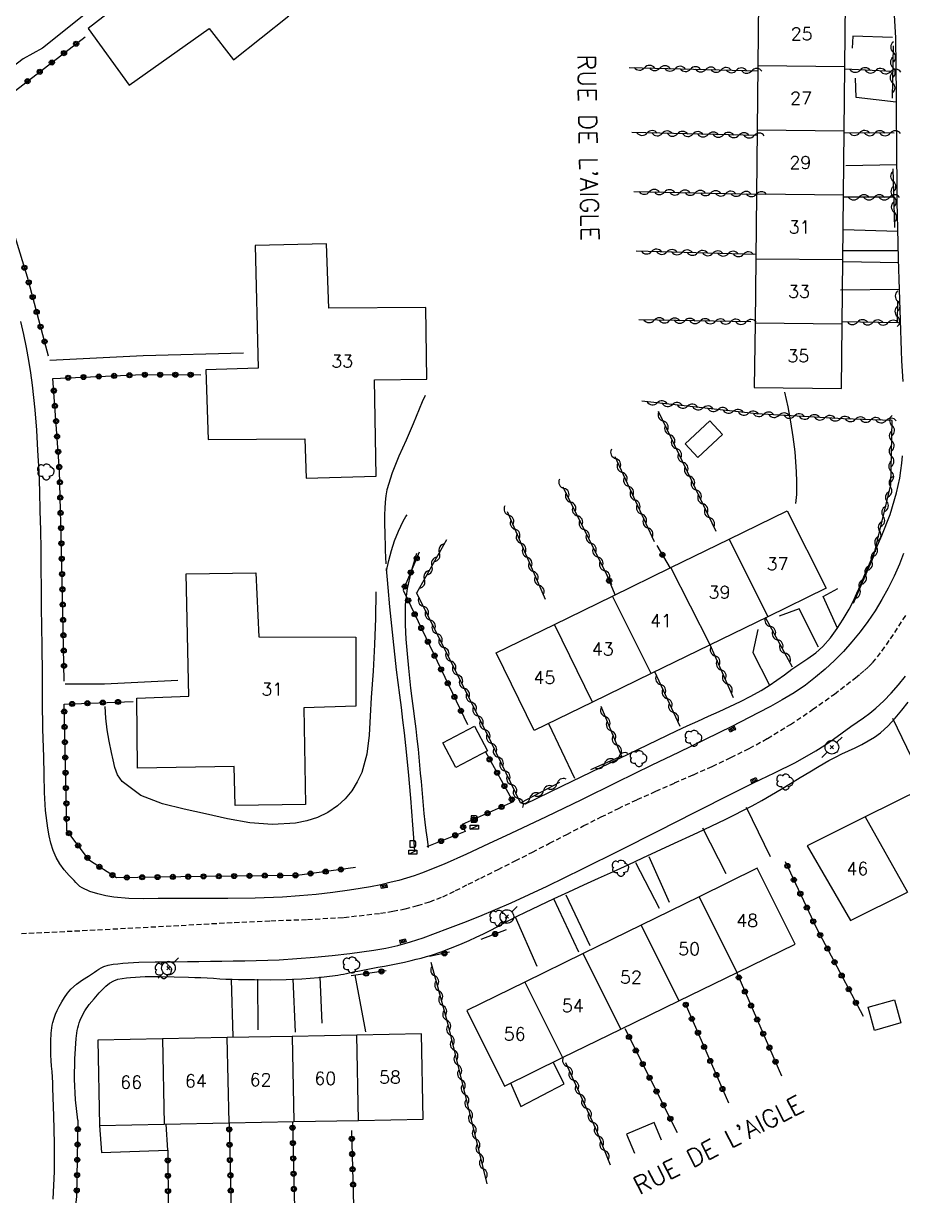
# Model space of a CAD drawing. Header units: millimetres. Extents: x 137000 to 138002, y 152999 to 154002.
# Drawn here: x 137589.9 to 137676, y 153783.4 to 153898.3 of the extents above; entities that cross this region are included whole.
import ezdxf
from ezdxf.enums import TextEntityAlignment as Align

# ---------------------------------------------------------------- set-up
doc = ezdxf.new("R2010")
doc.units = ezdxf.units.MM
doc.linetypes.add('DASHED', pattern=[0.75, 0.5, -0.25])
doc.layers.get('0').update_dxf_attribs({"linetype": 'CONTINUOUS'})
for name, color, linetype in [('W0001', 6, 'DASHED'), ('W0014', 7, 'CONTINUOUS'), ('W0017', 7, 'CONTINUOUS'), ('W0101', 7, 'CONTINUOUS'), ('W0104', 1, 'CONTINUOUS'), ('W0211', 2, 'CONTINUOUS'), ('W0300', 7, 'CONTINUOUS'), ('W0310', 3, 'CONTINUOUS'), ('W0323', 7, 'CONTINUOUS'), ('W0401', 7, 'CONTINUOUS'), ('W0438', 7, 'CONTINUOUS'), ('W0473', 7, 'CONTINUOUS'), ('W0989', 7, 'CONTINUOUS'), ('W0991', 7, 'CONTINUOUS'), ('W1102', 7, 'CONTINUOUS')]:
    doc.layers.add(name, color=color, linetype=linetype)
doc.styles.get("Standard").update_dxf_attribs({"font": 'romans.shx', "width": 0.85})

# ---------------------------------------------------------------- blocks, each defined once
blk = doc.blocks.new('T300')
for p, q in [((-0.8, 0.51), (-0.86, 0.34)), ((-0.86, 0.34), (-0.86, 0.17)), ((-0.86, 0.17), (-0.74, 0.06)), ((-0.69, 0.63), (-0.8, 0.51)), ((-0.8, -0.06), (-0.74, 0.06)), ((-0.74, 0.06), (-0.69, 0.11)), ((-0.57, 0.69), (-0.69, 0.63)), ((-0.46, 0.69), (-0.57, 0.69)), ((-0.29, 0.63), (-0.46, 0.69)), ((-0.29, 0.63), (-0.17, 0.74)), ((-0.23, 0.57), (-0.29, 0.63)), ((-0.17, 0.74), (-0.06, 0.8)), ((-0.06, 0.8), (0.06, 0.8)), ((0.06, 0.8), (0.23, 0.74)), ((0.23, 0.74), (0.34, 0.63)), ((0.34, 0.63), (0.4, 0.51)), ((0.46, 0.46), (0.34, 0.46)), ((0.4, 0.51), (0.4, 0.46)), ((0.57, 0.4), (0.46, 0.46)), ((0.57, 0.4), (0.69, 0.29)), ((0.69, 0.29), (0.74, 0.17)), ((0.74, 0.06), (0.69, -0.17)), ((0.74, 0.17), (0.74, 0.06)), ((-0.8, -0.17), (-0.8, -0.06)), ((-0.8, -0.23), (-0.8, -0.17)), ((-0.74, -0.34), (-0.8, -0.23)), ((-0.69, -0.4), (-0.74, -0.34)), ((-0.51, -0.46), (-0.69, -0.4)), ((-0.4, -0.46), (-0.51, -0.46)), ((-0.4, -0.46), (-0.34, -0.46)), ((-0.34, -0.46), (-0.34, -0.4)), ((-0.34, -0.51), (-0.34, -0.46)), ((-0.29, -0.63), (-0.34, -0.51)), ((-0.17, -0.74), (-0.29, -0.63)), ((-0.06, -0.8), (-0.17, -0.74)), ((0.06, -0.8), (-0.06, -0.8)), ((0.17, -0.74), (0.06, -0.8)), ((0.23, -0.69), (0.17, -0.74)), ((0.29, -0.46), (0.23, -0.46)), ((0.29, -0.63), (0.23, -0.69)), ((0.46, -0.4), (0.29, -0.46)), ((0.34, -0.51), (0.29, -0.63)), ((0.34, -0.51), (0.34, -0.46)), ((0.57, -0.34), (0.46, -0.4)), ((0.63, -0.29), (0.57, -0.34)), ((0.69, -0.17), (0.63, -0.29))]:
    blk.add_line(p, q)
blk = doc.blocks.new('T473')
for p, q in [((-0.166667, 0.166667), (0.166667, -0.166667)), ((-0.166667, -0.166667), (0.166667, 0.166667)), ((0.500001, 0.500001), (1.000002, 1.000002)), ((-1.000002, -1.000002), (-0.500001, -0.500001))]:
    blk.add_line(p, q)
blk.add_ellipse((0, 0), major_axis=(0.471405, 0.471405), ratio=1, start_param=5.4977871438, end_param=11.780972451)
blk = doc.blocks.new('T438')
for p, q in [((-0.4, 0.2), (0.4, 0.2)), ((-0.4, -0.2), (-0.4, 0.2)), ((0.15, 1.1), (-0.3, 1.1)), ((-0.3, 1.1), (-0.3, 0.5)), ((-0.3, 0.5), (0.15, 0.5)), ((0.3, 0.65), (0.3, 0.95)), ((0.4, 0.2), (0.4, -0.2))]:
    blk.add_line(p, q)
at = {"flags": 128}
for points in [[(-0.4, -0.2), (0.4, 0.2)], [(0.4, -0.2), (-0.4, -0.2)]]:
    blk.add_lwpolyline(points, dxfattribs=at)
for centre, major_axis, start_param, end_param in [((0.15, 0.95), (0.106, -0.106), 0.785398, 2.356194), ((0.15, 0.65), (0.106, 0.106), 3.926991, 5.497787)]:
    blk.add_ellipse(centre, major_axis=major_axis, ratio=1, start_param=start_param, end_param=end_param)
blk = doc.blocks.new('T401')
for p, q in [((-0.3, 0.3), (0, 0.3)), ((-0.3, -0.25), (-0.3, 0.3)), ((-0.3, 0.15), (0, 0.15)), ((-0.3, 0), (0, 0)), ((0, 0.3), (0, -0.25)), ((-0.3, -0.15), (0, -0.15)), ((-0.3, -0.25), (-0.3, -0.3)), ((-0.3, -0.3), (0, -0.3)), ((0, -0.3), (0, -0.25))]:
    blk.add_line(p, q)
blk = doc.blocks.new('t310o')
at = {"color": 0, "linetype": 'Continuous'}
for centre, start, end in [((-0.5, 0.38), 216.8699, 323.1304), ((0.5, -0.37), 36.8699, 143.1303)]:
    blk.add_arc(centre, 0.625, start, end, dxfattribs=at)
blk = doc.blocks.new('t323o')
at = {"color": 0, "linetype": 'Continuous'}
for radius in [0.25, 0.15]:
    blk.add_circle((0, 0), radius, dxfattribs=at)

msp = doc.modelspace()

# ---------------------------------------------------------------- linework, layer by layer
at = {"layer": 'W0001'}
msp.add_lwpolyline([(137589.7, 153809.11), (137594.92, 153809.36), (137600.13, 153809.63), (137605.35, 153809.91), (137610.56, 153810.2), (137614.14, 153810.36), (137617.73, 153810.48), (137621.31, 153810.69), (137624.88, 153811.09), (137626.11, 153811.29), (137627.32, 153811.54), (137628.52, 153811.84), (137629.71, 153812.22), (137631, 153812.72), (137632.25, 153813.31), (137633.48, 153813.93), (137634.71, 153814.54), (137636.41, 153815.38), (137638.1, 153816.23), (137639.78, 153817.08), (137641.46, 153817.95), (137643.14, 153818.82), (137644.82, 153819.68), (137646.51, 153820.53), (137648.2, 153821.36), (137650.03, 153822.23), (137651.86, 153823.05), (137653.71, 153823.86), (137655.55, 153824.67), (137657.4, 153825.49), (137659.22, 153826.35), (137661.03, 153827.25), (137662.8, 153828.22), (137665.05, 153829.59), (137667.23, 153831.05), (137669.36, 153832.58), (137671.45, 153834.18), (137671.88, 153834.52), (137672.31, 153834.88), (137672.72, 153835.25), (137673.1, 153835.65), (137674.03, 153836.79), (137674.87, 153837.99), (137675.67, 153839.22), (137676.47, 153840.45)], dxfattribs=at)
at = {"layer": 'W0014'}
for points in [[(137676.09, 153863.2), (137676.04, 153864.21), (137675.98, 153865.22), (137675.95, 153866.23), (137675.85, 153869.23), (137675.74, 153872.22), (137675.65, 153875.22), (137675.57, 153878.21), (137675.55, 153879.5), (137675.53, 153880.79), (137675.52, 153882.07), (137675.51, 153883.36), (137675.5, 153884.65), (137675.49, 153885.93), (137675.48, 153887.22), (137675.46, 153888.51), (137675.44, 153891.3), (137675.43, 153894.09), (137675.37, 153896.88), (137675.22, 153899.67)], [(137676.14, 153846.34), (137675.74, 153845.3), (137675.22, 153844.12), (137674.65, 153842.96), (137674.03, 153841.84), (137673.36, 153840.74), (137672.65, 153839.69), (137671.89, 153838.68), (137671.09, 153837.7), (137670.25, 153836.76), (137669.38, 153835.88), (137668.47, 153835.03), (137667.52, 153834.22), (137666.53, 153833.46), (137665.42, 153832.71), (137664.26, 153832.02), (137663.09, 153831.37), (137661.91, 153830.73), (137659.33, 153829.39), (137656.72, 153828.11), (137654.1, 153826.86), (137651.48, 153825.6), (137648.03, 153823.91), (137644.58, 153822.22), (137641.13, 153820.55), (137637.65, 153818.91), (137635.49, 153817.9), (137633.32, 153816.89), (137631.13, 153815.92), (137628.91, 153815.03), (137628.18, 153814.77), (137627.44, 153814.54), (137626.7, 153814.32), (137625.95, 153814.13), (137624.93, 153813.89), (137623.91, 153813.69), (137622.89, 153813.51), (137621.86, 153813.35), (137620.22, 153813.13), (137618.59, 153812.94), (137616.94, 153812.79), (137615.3, 153812.67), (137612.61, 153812.56), (137609.93, 153812.53), (137607.25, 153812.54), (137604.57, 153812.55), (137603.12, 153812.54), (137601.67, 153812.51), (137600.22, 153812.53), (137598.77, 153812.68), (137597.97, 153812.81), (137597.18, 153812.99), (137596.41, 153813.24), (137595.66, 153813.59), (137595.44, 153813.73), (137595.23, 153813.91), (137595.04, 153814.1), (137594.86, 153814.29), (137594.38, 153814.81), (137593.9, 153815.35), (137593.47, 153815.93), (137593.1, 153816.55), (137592.81, 153817.24), (137592.59, 153817.96), (137592.42, 153818.69), (137592.29, 153819.42), (137592.08, 153821.17), (137591.98, 153822.93), (137591.94, 153824.68), (137591.9, 153826.43), (137591.82, 153829.15), (137591.78, 153831.86), (137591.76, 153834.57), (137591.73, 153837.28), (137591.7, 153839.17), (137591.68, 153841.07), (137591.67, 153842.96), (137591.65, 153844.86), (137591.63, 153846.75), (137591.6, 153848.64), (137591.56, 153850.54), (137591.5, 153852.43), (137591.43, 153854.43), (137591.33, 153856.43), (137591.21, 153858.43), (137591.05, 153860.43), (137590.93, 153861.64), (137590.8, 153862.85), (137590.64, 153864.06), (137590.45, 153865.26), (137590.22, 153866.54), (137589.96, 153867.83), (137589.66, 153869.1)], [(137639.02, 153821.79), (137642.74, 153823.58), (137646.45, 153825.38), (137650.17, 153827.17), (137653.89, 153828.96), (137654.93, 153829.45), (137655.98, 153829.93), (137657.02, 153830.4), (137658.07, 153830.87), (137659.12, 153831.35), (137660.15, 153831.86), (137661.18, 153832.38), (137662.18, 153832.94), (137662.96, 153833.42), (137663.72, 153833.93), (137664.47, 153834.47), (137665.21, 153835), (137665.98, 153835.53), (137666.77, 153836.05), (137667.54, 153836.61), (137668.24, 153837.24), (137668.98, 153838.08), (137669.64, 153838.99), (137670.24, 153839.93), (137670.8, 153840.89), (137671.21, 153841.66), (137671.57, 153842.45), (137671.91, 153843.25), (137672.24, 153844.05), (137673.12, 153846.08), (137674.01, 153848.11), (137674.82, 153850.18), (137675.46, 153852.3), (137675.63, 153853.02), (137675.77, 153853.74), (137675.89, 153854.47), (137675.98, 153855.2), (137676.05, 153855.93)], [(137625.49, 153844.65), (137625.7, 153845.65), (137625.96, 153846.63), (137626.27, 153847.6), (137626.64, 153848.55), (137626.87, 153849.04), (137627.12, 153849.51), (137627.39, 153849.97), (137627.5, 153850.14)], [(137628.41, 153846.34), (137628.31, 153846.04), (137627.87, 153844.49), (137627.52, 153842.93), (137627.43, 153842.4), (137627.36, 153841.86), (137627.32, 153841.32), (137627.3, 153840.78), (137627.31, 153839.36), (137627.39, 153837.94), (137627.51, 153836.53), (137627.63, 153835.12), (137627.73, 153834.13), (137627.84, 153833.14), (137627.96, 153832.15), (137628.08, 153831.15), (137628.21, 153830.16), (137628.34, 153829.17), (137628.46, 153828.18), (137628.57, 153827.19), (137628.64, 153826.4), (137628.72, 153825.61), (137628.79, 153824.82), (137628.86, 153824.02), (137628.93, 153823.23), (137629, 153822.44), (137629.07, 153821.65), (137629.15, 153820.86), (137629.25, 153820.03), (137629.34, 153819.2), (137629.45, 153818.37), (137629.56, 153817.55)], [(137628.26, 153817.17), (137628.07, 153819.77), (137627.85, 153822.36), (137627.62, 153824.96), (137627.36, 153827.55), (137627.23, 153828.79), (137627.09, 153830.02), (137626.94, 153831.25), (137626.78, 153832.48), (137626.63, 153833.71), (137626.47, 153834.95), (137626.33, 153836.18), (137626.19, 153837.41), (137625.99, 153839.27), (137625.81, 153841.14), (137625.63, 153843.01), (137625.47, 153844.87)], [(137592.83, 153783.08), (137592.94, 153785.8), (137592.94, 153788.52), (137592.87, 153791.23), (137592.8, 153793.95), (137592.78, 153794.49), (137592.75, 153795.03), (137592.71, 153795.57), (137592.67, 153796.12), (137592.63, 153796.66), (137592.6, 153797.2), (137592.58, 153797.75), (137592.59, 153798.29), (137592.59, 153798.55), (137592.6, 153798.82), (137592.61, 153799.08), (137592.63, 153799.34), (137592.65, 153799.61), (137592.68, 153799.87), (137592.72, 153800.13), (137592.78, 153800.39), (137592.9, 153800.8), (137593.05, 153801.19), (137593.22, 153801.57), (137593.41, 153801.95), (137593.66, 153802.4), (137593.92, 153802.84), (137594.22, 153803.26), (137594.56, 153803.65), (137595.1, 153804.13), (137595.68, 153804.56), (137596.28, 153804.94), (137596.87, 153805.33), (137597.09, 153805.47), (137597.3, 153805.62), (137597.53, 153805.75), (137597.77, 153805.86), (137598.22, 153806), (137598.69, 153806.09), (137599.17, 153806.15), (137599.64, 153806.2), (137601.22, 153806.31), (137602.8, 153806.34), (137604.39, 153806.34), (137605.97, 153806.36), (137607.1, 153806.38), (137608.22, 153806.39), (137609.34, 153806.41), (137610.47, 153806.42), (137611.59, 153806.43), (137612.72, 153806.46), (137613.84, 153806.49), (137614.97, 153806.54), (137616.7, 153806.65), (137618.43, 153806.78), (137620.15, 153806.94), (137621.88, 153807.14), (137623.06, 153807.3), (137624.25, 153807.47), (137625.43, 153807.67), (137626.6, 153807.93), (137627.84, 153808.29), (137629.06, 153808.7), (137630.27, 153809.14), (137631.48, 153809.6), (137633.05, 153810.2), (137634.61, 153810.82), (137636.16, 153811.47), (137637.7, 153812.13), (137639.46, 153812.93), (137641.21, 153813.76), (137642.95, 153814.6), (137644.69, 153815.45), (137648.38, 153817.28), (137652.06, 153819.13), (137655.73, 153820.99), (137659.4, 153822.86), (137661.45, 153823.86), (137663.5, 153824.85), (137665.54, 153825.88), (137667.54, 153827), (137668.42, 153827.57), (137669.28, 153828.17), (137670.13, 153828.79), (137670.98, 153829.41), (137671.6, 153829.83), (137672.22, 153830.26), (137672.83, 153830.7), (137673.41, 153831.18), (137674.2, 153831.91), (137674.94, 153832.68), (137675.66, 153833.48), (137676.33, 153834.32)], [(137595.24, 153790.82), (137595.01, 153792.81), (137594.91, 153794.82), (137594.93, 153796.83), (137595.08, 153798.83), (137595.11, 153799.09), (137595.14, 153799.35), (137595.18, 153799.6), (137595.23, 153799.86), (137595.29, 153800.11), (137595.37, 153800.37), (137595.45, 153800.61), (137595.56, 153800.86), (137595.92, 153801.52), (137596.35, 153802.14), (137596.83, 153802.72), (137597.33, 153803.28), (137597.64, 153803.62), (137597.98, 153803.94), (137598.34, 153804.24), (137598.75, 153804.48), (137599.15, 153804.63), (137599.57, 153804.71), (137599.99, 153804.76), (137600.41, 153804.8), (137601.83, 153804.89), (137603.24, 153804.9), (137604.66, 153804.86), (137606.08, 153804.83), (137606.69, 153804.81), (137607.3, 153804.79), (137607.91, 153804.75), (137608.53, 153804.72), (137609.14, 153804.68), (137609.75, 153804.65), (137610.36, 153804.62), (137610.98, 153804.61), (137612.53, 153804.59), (137614.08, 153804.58), (137615.64, 153804.61), (137617.19, 153804.67), (137618.01, 153804.72), (137618.82, 153804.79), (137619.63, 153804.88), (137620.45, 153804.99), (137620.72, 153805.04), (137621, 153805.09), (137621.28, 153805.14), (137621.56, 153805.2), (137621.83, 153805.26), (137622.11, 153805.32), (137622.39, 153805.37), (137622.66, 153805.43), (137623.32, 153805.56), (137623.97, 153805.68), (137624.63, 153805.8), (137625.28, 153805.92), (137625.93, 153806.04), (137626.59, 153806.17), (137627.24, 153806.31), (137627.89, 153806.46), (137628.39, 153806.58), (137628.89, 153806.7), (137629.39, 153806.84), (137629.88, 153806.99), (137630.82, 153807.31), (137631.76, 153807.66), (137632.68, 153808.02), (137633.59, 153808.42), (137634.28, 153808.74), (137634.97, 153809.07), (137635.65, 153809.42), (137636.32, 153809.77), (137636.99, 153810.13), (137637.66, 153810.49), (137638.34, 153810.84), (137639.02, 153811.17), (137640.46, 153811.86), (137641.91, 153812.54), (137643.35, 153813.21), (137644.81, 153813.87), (137646.26, 153814.53), (137647.71, 153815.19), (137649.16, 153815.85), (137650.61, 153816.53), (137653.29, 153817.77), (137655.98, 153819.01), (137658.66, 153820.28), (137661.3, 153821.62), (137662.26, 153822.15), (137663.21, 153822.69), (137664.15, 153823.25), (137665.08, 153823.82), (137666.01, 153824.39), (137666.95, 153824.96), (137667.89, 153825.52), (137668.83, 153826.06), (137669.46, 153826.4), (137670.11, 153826.72), (137670.76, 153827.02), (137671.4, 153827.32), (137672.05, 153827.64), (137672.68, 153827.98), (137673.3, 153828.36), (137673.89, 153828.78), (137674.64, 153829.46), (137675.32, 153830.21), (137675.96, 153830.99), (137676.58, 153831.78)]]:
    msp.add_lwpolyline(points, dxfattribs=at)
at = {"layer": 'W0017'}
for points in [[(137598.11, 153900.96), (137591.77, 153895.89), (137589.87, 153894.82), (137583.59, 153890.04)], [(137675.07, 153896.92), (137671.17, 153897.06), (137671.11, 153895.88)], [(137675.43, 153890.6), (137671.49, 153891.03), (137671.42, 153892.92)], [(137675.49, 153884.44), (137670.48, 153884.34)], [(137675.58, 153877.92), (137670.23, 153878.07)], [(137670.21, 153876.05), (137675.64, 153876.05)], [(137675.68, 153874.84), (137670.2, 153874.92)], [(137675.76, 153872.22), (137669.95, 153872.17)], [(137611.46, 153866), (137601.65, 153865.71), (137592.5, 153865.27)], [(137669.68, 153839.05), (137668.27, 153842.13), (137669.7, 153842.93)], [(137667.81, 153837.16), (137665.91, 153840.94), (137663.94, 153840.2)], [(137661.86, 153838.91), (137661.37, 153836.66), (137662.98, 153833.51)], [(137605.04, 153833.89), (137597.85, 153833.54), (137594.01, 153833.55)], [(137678.29, 153823.56), (137675.09, 153830.17)], [(137643.92, 153824.29), (137641.38, 153829.67)], [(137663.12, 153816.62), (137660.77, 153821.45)], [(137656.45, 153819.46), (137658.72, 153814.98)], [(137652.24, 153811.55), (137649.92, 153816.03)], [(137653.22, 153812.14), (137651.22, 153816.63)], [(137644.32, 153807.28), (137641.86, 153812.52)], [(137645.43, 153807.91), (137643.08, 153812.86)], [(137640.25, 153805.89), (137638.11, 153810.71)], [(137610.47, 153798.99), (137610.29, 153804.61)], [(137612.89, 153799.68), (137612.88, 153804.65)], [(137616.57, 153799.44), (137616.33, 153804.68)], [(137619.19, 153800.31), (137618.98, 153804.86)], [(137623.47, 153799.48), (137622.4, 153805.05)]]:
    msp.add_lwpolyline(points, dxfattribs=at)
at = {"layer": 'W0101'}
for points in [[(137608.3, 153913.8), (137602.64, 153909.75), (137598.79, 153914.65), (137593.28, 153910.37), (137600.26, 153900.94), (137596.24, 153897.81), (137600.27, 153892.24), (137608.09, 153897.81), (137610.48, 153894.72), (137615.91, 153899.06), (137610.39, 153906.62), (137613.17, 153908.8)], [(137670.39, 153894.09), (137670.46, 153900.4), (137661.93, 153900.48), (137661.87, 153894.17)], [(137661.87, 153894.17), (137661.8, 153887.86)], [(137670.33, 153887.78), (137670.39, 153894.09)], [(137661.8, 153887.86), (137661.73, 153881.55)], [(137670.26, 153881.46), (137670.33, 153887.78)], [(137661.73, 153881.55), (137661.66, 153875.24)], [(137670.2, 153875.15), (137670.26, 153881.46)], [(137661.66, 153875.24), (137661.59, 153868.93)], [(137670.14, 153868.83), (137670.2, 153875.15)], [(137661.59, 153868.93), (137661.52, 153862.62), (137670.07, 153862.52)], [(137670.07, 153862.52), (137670.14, 153868.83)], [(137659.04, 153847.75), (137664.74, 153850.54), (137668.57, 153842.95)], [(137653.34, 153844.97), (137659.04, 153847.75)], [(137647.64, 153842.18), (137653.34, 153844.97)], [(137668.57, 153842.95), (137662.85, 153840.16)], [(137641.94, 153839.39), (137647.64, 153842.18)], [(137662.85, 153840.16), (137657.12, 153837.37)], [(137645.67, 153831.79), (137639.95, 153829.01), (137636.24, 153836.61), (137641.94, 153839.39)], [(137657.12, 153837.37), (137651.4, 153834.58)], [(137651.4, 153834.58), (137645.67, 153831.79)], [(137678.05, 153823.36), (137672.37, 153820.53)], [(137672.37, 153820.53), (137666.69, 153817.71), (137670.95, 153810.39), (137676.52, 153813.15)], [(137661.81, 153815.5), (137656.12, 153812.71)], [(137659.83, 153805.29), (137665.53, 153808.07), (137661.81, 153815.5)], [(137656.12, 153812.71), (137650.43, 153809.93)], [(137650.43, 153809.93), (137644.74, 153807.14)], [(137644.74, 153807.14), (137639.05, 153804.35)], [(137654.13, 153802.51), (137659.83, 153805.29)], [(137639.05, 153804.35), (137633.36, 153801.57), (137637.03, 153794.16), (137642.73, 153796.95)], [(137648.43, 153799.73), (137654.13, 153802.51)], [(137603.54, 153798.79), (137597.2, 153798.67), (137597.37, 153790.28), (137603.71, 153790.41)], [(137609.88, 153798.91), (137603.54, 153798.79)], [(137616.22, 153799.03), (137609.88, 153798.91)], [(137622.56, 153799.15), (137616.22, 153799.03)], [(137628.9, 153799.27), (137622.56, 153799.15)], [(137622.74, 153790.79), (137629.08, 153790.92), (137628.9, 153799.27)], [(137642.73, 153796.95), (137648.43, 153799.73)], [(137610.06, 153790.54), (137616.4, 153790.67)], [(137616.4, 153790.67), (137622.74, 153790.79)], [(137603.71, 153790.41), (137610.06, 153790.54)]]:
    msp.add_lwpolyline(points, dxfattribs=at)
for points in [[(137629.33, 153870.46), (137619.82, 153870.38), (137619.59, 153876.69), (137612.62, 153876.54), (137612.89, 153864.5), (137607.77, 153864.35), (137608.02, 153857.52), (137617.47, 153857.58), (137617.6, 153853.73), (137624.48, 153853.92), (137624.31, 153863.38), (137629.42, 153863.43)], [(137617.55, 153821.76), (137610.64, 153821.65), (137610.54, 153825.47), (137601.08, 153825.31), (137601.02, 153832.16), (137606.12, 153832.36), (137605.86, 153844.37), (137612.69, 153844.47), (137612.97, 153838.18), (137622.48, 153838.15), (137622.48, 153831.39), (137617.39, 153831.23)]]:
    msp.add_lwpolyline(points, close=True, dxfattribs=at)
at = {"layer": 'W0104'}
for points in [[(137658.4, 153858.01), (137655.97, 153855.77), (137654.74, 153857.11), (137657.17, 153859.35)], [(137635.38, 153827.01), (137632.27, 153825.38), (137630.99, 153827.81), (137634.11, 153829.44)], [(137675.25, 153802.61), (137675.88, 153800.35), (137673.31, 153799.62), (137672.68, 153801.88)]]:
    msp.add_lwpolyline(points, close=True, dxfattribs=at)
for points in [[(137637.63, 153794.46), (137638.65, 153792.15), (137642.9, 153794.38), (137641.8, 153796.49)], [(137597.37, 153790.28), (137597.55, 153787.64), (137604.04, 153787.89), (137603.9, 153790.41)], [(137651.7, 153790.59), (137648.98, 153789.46), (137649.77, 153787.58)], [(137652.43, 153788.85), (137651.7, 153790.59)]]:
    msp.add_lwpolyline(points, dxfattribs=at)
at = {"layer": 'W0211'}
for points in [[(137664.47, 153862.16), (137664.79, 153860.71), (137665.07, 153859.25), (137665.29, 153857.78), (137665.48, 153856.3), (137665.57, 153855.34), (137665.63, 153854.37), (137665.66, 153853.4), (137665.65, 153852.42), (137665.64, 153852.13), (137665.62, 153851.83), (137665.58, 153851.54), (137665.54, 153851.25)], [(137629.26, 153861.84), (137628.99, 153861.2), (137628.68, 153860.5), (137628.38, 153859.78), (137628.09, 153859.07), (137627.41, 153857.47), (137626.69, 153855.88), (137626.03, 153854.26), (137625.52, 153852.58), (137625.41, 153851.99), (137625.35, 153851.38), (137625.31, 153850.77), (137625.29, 153850.17), (137625.27, 153849.61), (137625.28, 153849.05), (137625.3, 153848.5), (137625.32, 153847.94), (137625.34, 153847.29), (137625.36, 153846.64), (137625.38, 153845.99), (137625.42, 153845.34)], [(137624.42, 153842.6), (137624.39, 153840.01), (137624.3, 153837.42), (137624.17, 153834.83), (137623.98, 153832.24), (137623.87, 153830.42), (137623.79, 153828.56), (137623.56, 153826.7), (137623.05, 153824.89), (137622.62, 153823.97), (137622.08, 153823.09), (137621.43, 153822.3), (137620.67, 153821.61), (137619.74, 153820.98), (137618.73, 153820.49), (137617.66, 153820.14), (137616.57, 153819.92), (137614.32, 153819.78), (137612.09, 153819.96), (137609.9, 153820.35), (137607.75, 153820.84), (137605.67, 153821.3), (137603.52, 153821.81), (137601.41, 153822.65), (137599.58, 153824.01), (137599.13, 153824.65), (137598.86, 153825.39), (137598.7, 153826.13), (137598.54, 153826.84), (137598.3, 153827.96), (137598.11, 153829.08), (137597.98, 153830.22), (137597.91, 153831.36)]]:
    msp.add_lwpolyline(points, dxfattribs=at)
at = {"layer": 'W0310'}
for points in [[(137675.13, 153896.12), (137675.04, 153890.99)], [(137649.26, 153893.99), (137661.86, 153893.64)], [(137675.08, 153893.58), (137670.39, 153893.81)], [(137661.79, 153887.31), (137649.51, 153887.6)], [(137675.22, 153887.53), (137670.33, 153887.59)], [(137675.1, 153884.04), (137675.24, 153878.31)], [(137649.73, 153881.82), (137661.73, 153881.56)], [(137675.17, 153881.26), (137670.26, 153881.26)], [(137661.66, 153875.66), (137649.95, 153875.99)], [(137675.56, 153871.1), (137675.51, 153868.96), (137670.14, 153869.05)], [(137661.17, 153869.04), (137650.21, 153869.25)], [(137675.03, 153859.37), (137670.27, 153859.55), (137661.72, 153860.04), (137650.51, 153861.29)], [(137657.77, 153848.52), (137652.14, 153860.27)], [(137671.24, 153841.5), (137673.21, 153846.03), (137674.91, 153853.08), (137675.03, 153859.37)], [(137651.73, 153847.49), (137647.87, 153855.82)], [(137642.77, 153852.9), (137647.51, 153843.32)], [(137641.06, 153841.85), (137637.34, 153850.42)], [(137628.46, 153842.51), (137631.4, 153847.71)], [(137642.43, 153823.92), (137638.64, 153821.93), (137638.61, 153821.93), (137635.3, 153828.74), (137628.43, 153842.51)], [(137662.62, 153840.05), (137665.24, 153835.26)], [(137659.49, 153832.2), (137657.2, 153837.41)], [(137654.24, 153829.41), (137651.77, 153834.76)], [(137646.48, 153831.39), (137648.5, 153826.49), (137645.46, 153825.15)], [(137629.83, 153806.3), (137631.42, 153800.44), (137635.32, 153784.58)], [(137643.03, 153796.48), (137646.13, 153789.65), (137646.13, 153789.62), (137647.4, 153786.45)]]:
    msp.add_lwpolyline(points, dxfattribs=at)
at = {"layer": 'W0323'}
for points in [[(137592.37, 153865.68), (137590.29, 153873.44), (137589.08, 153877.37), (137586.83, 153883.32), (137584.25, 153888.05), (137588.7, 153891.4), (137595.95, 153896.98)], [(137592.79, 153863.51), (137601.65, 153863.88), (137607.29, 153863.87)], [(137593.91, 153833.84), (137593.67, 153845.38), (137593.45, 153854.47), (137592.79, 153863.51)], [(137651.97, 153847.13), (137653.28, 153844.93)], [(137628.68, 153846.47), (137627.12, 153842.75), (137633.42, 153829.58)], [(137647.87, 153842.29), (137647.09, 153844.18)], [(137622.44, 153815.57), (137616.71, 153814.81), (137607.43, 153814.7), (137599.01, 153814.58), (137596.38, 153816.25), (137594.17, 153819.19), (137593.89, 153831.57), (137600.66, 153831.86)], [(137635.18, 153826.9), (137637.89, 153822.02), (137632.89, 153819.78), (137633.18, 153819.1), (137629.43, 153817.62)], [(137664.55, 153816.16), (137667.62, 153809.62), (137672.18, 153801)], [(137637.19, 153809.47), (137634.71, 153808.53)], [(137631.64, 153807.27), (137629.69, 153806.85)], [(137625.45, 153805.46), (137622.01, 153804.97)], [(137659.8, 153805.27), (137664.19, 153795.17)], [(137654.75, 153802.25), (137658.99, 153792.5)], [(137648.83, 153799.8), (137653.97, 153789.61)], [(137595.24, 153790.82), (137595.12, 153783.34), (137594.44, 153777.57), (137593.86, 153774.68), (137596.59, 153767.11), (137602.7, 153769.62)], [(137616.26, 153790.66), (137616.58, 153776.57)], [(137610.05, 153790.54), (137610.47, 153773.41)], [(137622.06, 153789.79), (137622.32, 153780)], [(137604.04, 153787.89), (137604.16, 153770.37)]]:
    msp.add_lwpolyline(points, dxfattribs=at)
at = {"layer": 'W1102'}
for points in [[(137661.87, 153894.17), (137670.39, 153894.09)], [(137661.8, 153887.86), (137670.33, 153887.78)], [(137670.26, 153881.46), (137661.73, 153881.56)], [(137661.66, 153875.24), (137670.2, 153875.15)], [(137670.14, 153868.83), (137661.59, 153868.93)], [(137659.04, 153847.75), (137662.85, 153840.16)], [(137657.2, 153837.41), (137653.34, 153844.97)], [(137651.4, 153834.58), (137647.64, 153842.18)], [(137645.67, 153831.79), (137641.94, 153839.39)], [(137672.37, 153820.53), (137676.52, 153813.15)], [(137659.83, 153805.29), (137656.12, 153812.71)], [(137650.43, 153809.93), (137654.13, 153802.51)], [(137648.43, 153799.73), (137644.74, 153807.14)], [(137639.05, 153804.35), (137642.73, 153796.95)], [(137603.54, 153798.79), (137603.71, 153790.41)], [(137610.05, 153790.54), (137609.88, 153798.91)], [(137616.22, 153799.03), (137616.4, 153790.67)], [(137622.74, 153790.79), (137622.56, 153799.15)]]:
    msp.add_lwpolyline(points, dxfattribs=at)

# ---------------------------------------------------------------- block references
at = {"layer": 'W0300'}
for p in [(137592.15, 153854.35), (137655.61, 153828.23), (137650.22, 153826.24), (137664.57, 153823.95), (137648.45, 153815.51), (137636.47, 153810.6), (137622.1, 153806.01), (137603.67, 153805.48)]:
    msp.add_blockref('T300', p, dxfattribs=at)
at = {"layer": 'W0310'}
for p, rotation in [((137675.12, 153895.49), 269.0189655849674), ((137650.76, 153893.95), 358.4061779071799), ((137652.26, 153893.91), 358.4061779071799), ((137653.76, 153893.86), 358.4061779071799), ((137655.26, 153893.82), 358.4061779071799), ((137656.76, 153893.78), 358.4061779071799), ((137671.89, 153893.74), 177.2551275360566), ((137675.09, 153893.99), 269.0189655849674), ((137658.26, 153893.74), 358.4061779071799), ((137659.76, 153893.7), 358.4061779071799), ((137661.26, 153893.65), 358.4061779071799), ((137673.39, 153893.67), 177.2551275360566), ((137674.88, 153893.59), 177.2551275360566), ((137675.06, 153892.49), 269.0189655849674), ((137651.01, 153887.57), 178.6440465460646), ((137652.5, 153887.53), 178.6440465460646), ((137654, 153887.49), 178.6440465460646), ((137655.5, 153887.46), 178.6440465460646), ((137657, 153887.42), 178.6440465460646), ((137658.5, 153887.39), 178.6440465460646), ((137660, 153887.35), 178.6440465460646), ((137661.5, 153887.32), 178.6440465460646), ((137671.83, 153887.57), 179.3559911788135), ((137673.33, 153887.55), 179.3559911788135), ((137674.83, 153887.54), 179.3559911788135), ((137675.13, 153882.81), 271.4201003133837), ((137651.23, 153881.79), 358.7525830775008), ((137652.73, 153881.76), 358.7525830775008), ((137654.23, 153881.72), 358.7525830775008), ((137655.73, 153881.69), 358.7525830775008), ((137657.23, 153881.66), 358.7525830775008), ((137658.72, 153881.62), 358.7525830775008), ((137660.22, 153881.59), 358.7525830775008), ((137661.72, 153881.56), 358.7525830775008), ((137671.76, 153881.26), 180.0817842951139), ((137673.26, 153881.26), 180.0817842951139), ((137674.76, 153881.26), 180.0817842951139), ((137675.16, 153881.31), 271.4201003133837), ((137675.2, 153879.81), 271.4201003133837), ((137651.45, 153875.95), 178.3523856161121), ((137652.95, 153875.91), 178.3523856161121), ((137654.45, 153875.87), 178.3523856161121), ((137655.95, 153875.82), 178.3523856161121), ((137657.45, 153875.78), 178.3523856161121), ((137658.95, 153875.74), 178.3523856161121), ((137660.45, 153875.69), 178.3523856161121), ((137675.56, 153871.09), 268.6322426644367), ((137675.53, 153869.59), 268.6322426644367), ((137651.71, 153869.22), 178.910764030489), ((137653.21, 153869.19), 178.910764030489), ((137654.71, 153869.16), 178.910764030489), ((137656.21, 153869.13), 178.910764030489), ((137657.71, 153869.11), 178.910764030489), ((137659.21, 153869.08), 178.910764030489), ((137660.71, 153869.05), 178.910764030489), ((137671.64, 153869.03), 179.0515516003754), ((137673.14, 153869), 179.0515516003754), ((137674.64, 153868.98), 179.0515516003754), ((137652, 153861.12), 173.6170821027584), ((137653.49, 153860.96), 173.6170821027584), ((137654.98, 153860.79), 173.6170821027584), ((137656.48, 153860.62), 173.6170821027584), ((137657.97, 153860.46), 173.6170821027584), ((137652.59, 153859.34), 115.5861682438942), ((137659.46, 153860.29), 173.6170821027584), ((137660.95, 153860.12), 173.6170821027584), ((137662.44, 153860), 176.7626924169163), ((137663.94, 153859.91), 176.7626924169163), ((137665.44, 153859.83), 176.7626924169163), ((137666.93, 153859.74), 176.7626924169163), ((137668.43, 153859.66), 176.7626924169163), ((137669.93, 153859.57), 176.7626924169163), ((137671.43, 153859.51), 177.7853777345159), ((137672.93, 153859.45), 177.7853777345159), ((137674.43, 153859.39), 177.7853777345159), ((137675.02, 153858.89), 88.92594375222664), ((137653.24, 153857.99), 115.5861682438942), ((137653.89, 153856.63), 115.5861682438942), ((137674.99, 153857.39), 88.92594375222664), ((137647.94, 153855.66), 114.8814198386275), ((137654.53, 153855.28), 115.5861682438942), ((137674.97, 153855.89), 88.92594375222664), ((137648.57, 153854.3), 114.8814198386275), ((137674.94, 153854.39), 88.92594375222664), ((137649.2, 153852.94), 114.8814198386275), ((137655.18, 153853.93), 115.5861682438942), ((137674.87, 153852.89), 76.40441091979298), ((137642.86, 153852.73), 296.3300510655959), ((137655.83, 153852.58), 115.5861682438942), ((137643.52, 153851.38), 296.3300510655959), ((137649.84, 153851.58), 114.8814198386275), ((137656.48, 153851.22), 115.5861682438942), ((137674.52, 153851.44), 76.40441091979298), ((137637.48, 153850.11), 113.4333494446238), ((137644.19, 153850.04), 296.3300510655959), ((137650.47, 153850.22), 114.8814198386275), ((137657.13, 153849.87), 115.5861682438942), ((137674.16, 153849.98), 76.40441091979298), ((137638.08, 153848.73), 113.4333494446238), ((137644.85, 153848.69), 296.3300510655959), ((137651.1, 153848.86), 114.8814198386275), ((137673.81, 153848.52), 76.40441091979298), ((137638.67, 153847.35), 113.4333494446238), ((137645.52, 153847.35), 296.3300510655959), ((137673.46, 153847.06), 76.40441091979298), ((137630.67, 153846.43), 60.49113322147331), ((137639.27, 153845.98), 113.4333494446238), ((137646.18, 153846), 296.3300510655959), ((137629.93, 153845.12), 60.49113322147331), ((137673.03, 153845.63), 66.46438834683251), ((137629.2, 153843.82), 60.49113322147331), ((137639.87, 153844.6), 113.4333494446238), ((137646.85, 153844.66), 296.3300510655959), ((137672.44, 153844.25), 66.46438834683251), ((137640.46, 153843.22), 113.4333494446238), ((137671.84, 153842.88), 66.46438834683251), ((137629.1, 153841.17), 116.5151057186554), ((137629.77, 153839.83), 116.5151057186554), ((137663.08, 153839.2), 298.7469158018071), ((137630.44, 153838.49), 116.5151057186554), ((137663.8, 153837.89), 298.7469158018071), ((137631.11, 153837.14), 116.5151057186554), ((137631.78, 153835.8), 116.5151057186554), ((137657.68, 153836.32), 113.6772342339905), ((137664.52, 153836.57), 298.7469158018071), ((137632.45, 153834.46), 116.5151057186554), ((137658.28, 153834.95), 113.6772342339905), ((137652.35, 153833.5), 114.8165696712766), ((137658.88, 153833.57), 113.6772342339905), ((137633.12, 153833.12), 116.5151057186554), ((137652.98, 153832.14), 114.8165696712766), ((137633.79, 153831.78), 116.5151057186554), ((137634.45, 153830.43), 116.5151057186554), ((137646.91, 153830.36), 292.4136492602793), ((137653.61, 153830.78), 114.8165696712766), ((137635.12, 153829.09), 116.5151057186554), ((137647.48, 153828.97), 292.4136492602793), ((137635.78, 153827.74), 115.8952325938779), ((137648.05, 153827.58), 292.4136492602793), ((137636.44, 153826.39), 115.8952325938779), ((137646.83, 153825.76), 203.8328686608003), ((137648.21, 153826.36), 203.8328686608003), ((137637.09, 153825.04), 115.8952325938779), ((137637.75, 153823.7), 115.8952325938779), ((137642.18, 153823.78), 207.640341006406), ((137638.4, 153822.35), 115.8952325938779), ((137639.53, 153822.39), 207.640341006406), ((137640.86, 153823.09), 207.640341006406), ((137630.2, 153804.95), 285.1715260351261), ((137630.59, 153803.5), 285.1715260351261), ((137630.98, 153802.05), 285.1715260351261), ((137631.38, 153800.6), 285.1715260351261), ((137631.74, 153799.15), 283.8252447139945), ((137632.1, 153797.69), 283.8252447139945), ((137632.46, 153796.24), 283.8252447139945), ((137643.21, 153796.07), 294.4629268921807), ((137632.81, 153794.78), 283.8252447139945), ((137643.83, 153794.71), 294.4629268921807), ((137633.17, 153793.32), 283.8252447139945), ((137644.45, 153793.34), 294.4629268921807), ((137645.07, 153791.98), 294.4629268921807), ((137633.53, 153791.87), 283.8252447139945), ((137633.89, 153790.41), 283.8252447139945), ((137645.7, 153790.61), 294.4629268921807), ((137634.25, 153788.95), 283.8252447139945), ((137646.29, 153789.24), 291.7330664060266), ((137634.61, 153787.5), 283.8252447139945), ((137646.84, 153787.84), 291.7330664060266), ((137634.96, 153786.04), 283.8252447139945)]:
    msp.add_blockref('t310o', p, dxfattribs=dict(at, rotation=rotation))
at = {"layer": 'W0323'}
for p, rotation in [((137595.07, 153896.31), 37.60753316308685), ((137593.88, 153895.39), 37.60753316308685), ((137592.69, 153894.47), 37.60753316308685), ((137590.31, 153892.64), 37.60753316308685), ((137591.5, 153893.56), 37.60753316308685), ((137590, 153874.36), 106.980829777668), ((137590.42, 153872.92), 105.0260919931222), ((137590.81, 153871.48), 105.0260919931222), ((137591.2, 153870.03), 105.0260919931222), ((137591.59, 153868.58), 105.0260919931222), ((137591.98, 153867.13), 105.0260919931222), ((137594.29, 153863.58), 2.332958393301182), ((137595.79, 153863.64), 2.332958393301182), ((137597.29, 153863.7), 2.332958393301182), ((137598.79, 153863.76), 2.332958393301182), ((137600.29, 153863.82), 2.332958393301182), ((137601.79, 153863.87), 359.9186428952543), ((137603.29, 153863.87), 359.9186428952543), ((137604.79, 153863.87), 359.9186428952543), ((137606.29, 153863.87), 359.9186428952543), ((137592.88, 153862.31), 94.12791642488409), ((137592.99, 153860.82), 94.12791642488409), ((137593.1, 153859.32), 94.12791642488409), ((137593.2, 153857.82), 94.12791642488409), ((137593.31, 153856.33), 94.12791642488409), ((137593.42, 153854.83), 94.12791642488409), ((137593.48, 153853.33), 91.41870287744449), ((137593.51, 153851.83), 91.41870287744449), ((137593.55, 153850.33), 91.41870287744449), ((137593.59, 153848.84), 91.41870287744449), ((137593.62, 153847.34), 91.41870287744449), ((137593.66, 153845.84), 91.41870287744449), ((137628.44, 153845.89), 247.2496623564716), ((137652.51, 153846.22), 300.9214548034313), ((137627.86, 153844.5), 247.2496623564716), ((137593.69, 153844.34), 91.19121519132881), ((137647.3, 153843.68), 112.2855876466471), ((137593.72, 153842.84), 91.19121519132881), ((137627.28, 153843.12), 247.2496623564716), ((137593.76, 153841.34), 91.19121519132881), ((137627.6, 153841.76), 295.564583192184), ((137593.79, 153839.84), 91.19121519132881), ((137628.24, 153840.4), 295.564583192184), ((137628.89, 153839.05), 295.564583192184), ((137593.82, 153838.34), 91.19121519132881), ((137629.54, 153837.7), 295.564583192184), ((137593.85, 153836.84), 91.19121519132881), ((137630.19, 153836.34), 295.564583192184), ((137593.88, 153835.34), 91.19121519132881), ((137630.83, 153834.99), 295.564583192184), ((137631.48, 153833.64), 295.564583192184), ((137597.67, 153831.74), 2.467535843619976), ((137599.17, 153831.8), 2.467535843619976), ((137632.13, 153832.29), 295.564583192184), ((137593.9, 153830.86), 91.28156065894386), ((137594.67, 153831.61), 2.467535843619976), ((137596.17, 153831.67), 2.467535843619976), ((137632.77, 153830.93), 295.564583192184), ((137593.94, 153829.36), 91.28156065894386), ((137593.97, 153827.86), 91.28156065894386), ((137594, 153826.36), 91.28156065894386), ((137635.58, 153826.18), 299.0491195001488), ((137594.04, 153824.86), 91.28156065894386), ((137636.31, 153824.87), 299.0491195001488), ((137594.07, 153823.36), 91.28156065894386), ((137637.03, 153823.56), 299.0491195001488), ((137594.11, 153821.86), 91.28156065894386), ((137636.76, 153821.51), 204.0974573594004), ((137637.76, 153822.25), 299.0491195001488), ((137594.14, 153820.36), 91.28156065894386), ((137634.02, 153820.29), 204.0974573594004), ((137635.39, 153820.9), 204.0974573594004), ((137632.99, 153819.54), 292.6258563498344), ((137594.37, 153818.93), 127.0131601541394), ((137630.83, 153818.17), 201.5503803747209), ((137632.22, 153818.73), 201.5503803747209), ((137595.27, 153817.73), 127.0131601541394), ((137596.17, 153816.53), 127.0131601541394), ((137597.35, 153815.64), 147.6261414604797), ((137664.76, 153815.73), 295.1251558626299), ((137598.62, 153814.83), 147.6261414604797), ((137600.05, 153814.6), 180.810189342458), ((137601.55, 153814.62), 180.810189342458), ((137603.05, 153814.64), 180.810189342458), ((137604.55, 153814.66), 180.810189342458), ((137606.05, 153814.68), 180.810189342458), ((137607.55, 153814.71), 180.6790475873434), ((137609.05, 153814.72), 180.6790475873434), ((137610.55, 153814.74), 180.6790475873434), ((137612.05, 153814.76), 180.6790475873434), ((137613.55, 153814.78), 180.6790475873434), ((137615.05, 153814.79), 180.6790475873434), ((137616.55, 153814.81), 180.6790475873434), ((137618.04, 153814.99), 187.4950817926521), ((137619.52, 153815.18), 187.4950817926521), ((137621.01, 153815.38), 187.4950817926521), ((137665.39, 153814.37), 295.1251558626299), ((137666.03, 153813.01), 295.1251558626299), ((137666.67, 153811.65), 295.1251558626299), ((137667.3, 153810.3), 295.1251558626299), ((137636.12, 153809.06), 200.8573459801501), ((137667.97, 153808.95), 297.8890266385017), ((137668.68, 153807.63), 297.8890266385017), ((137631.15, 153807.16), 192.1347192534325), ((137624.98, 153805.39), 188.1207586201148), ((137669.38, 153806.3), 297.8890266385017), ((137623.5, 153805.18), 188.1207586201148), ((137660, 153804.8), 293.5215821903382), ((137670.08, 153804.98), 297.8890266385017), ((137660.6, 153803.42), 293.5215821903382), ((137670.78, 153803.65), 297.8890266385017), ((137654.8, 153802.13), 293.503506708149), ((137661.2, 153802.04), 293.5215821903382), ((137671.48, 153802.32), 297.8890266385017), ((137655.4, 153800.75), 293.503506708149), ((137661.8, 153800.67), 293.5215821903382), ((137649.24, 153798.98), 296.7850816949796), ((137656, 153799.38), 293.503506708149), ((137662.4, 153799.29), 293.5215821903382), ((137649.91, 153797.64), 296.7850816949796), ((137656.6, 153798), 293.503506708149), ((137663, 153797.92), 293.5215821903382), ((137650.59, 153796.31), 296.7850816949796), ((137657.2, 153796.62), 293.503506708149), ((137663.6, 153796.54), 293.5215821903382), ((137651.26, 153794.97), 296.7850816949796), ((137657.8, 153795.25), 293.503506708149), ((137658.39, 153793.87), 293.503506708149), ((137651.94, 153793.63), 296.7850816949796), ((137652.62, 153792.29), 296.7850816949796), ((137653.29, 153790.95), 296.7850816949796), ((137595.23, 153789.93), 269.0729895196878), ((137610.07, 153789.91), 271.4115337588575), ((137616.27, 153790.07), 271.301121276027), ((137595.21, 153788.43), 269.0729895196878), ((137610.1, 153788.41), 271.4115337588575), ((137616.31, 153788.57), 271.301121276027), ((137622.08, 153789), 271.4905885640153), ((137616.34, 153787.07), 271.301121276027), ((137622.12, 153787.5), 271.4905885640153), ((137595.18, 153786.93), 269.0729895196878), ((137604.05, 153786.87), 270.3957912220644), ((137610.14, 153786.91), 271.4115337588575), ((137622.16, 153786), 271.4905885640153), ((137595.16, 153785.43), 269.0729895196878), ((137604.06, 153785.37), 270.3957912220644), ((137610.18, 153785.41), 271.4115337588575), ((137616.38, 153785.57), 271.301121276027), ((137595.13, 153783.93), 269.0729895196878), ((137604.07, 153783.87), 270.3957912220644), ((137610.22, 153783.91), 271.4115337588575), ((137616.41, 153784.07), 271.301121276027), ((137622.2, 153784.5), 271.4905885640153)]:
    msp.add_blockref('t323o', p, dxfattribs=dict(at, rotation=rotation))
at = {"layer": 'W0401'}
for p, rotation in [((137659.3, 153829.25), 116.6248963241648), ((137661.53, 153824), 295.7293747404732), ((137625.23, 153813.87), 102.5960702595521), ((137627.11, 153808.22), 285.7101224356574)]:
    msp.add_blockref('T401', p, dxfattribs=dict(at, rotation=rotation))
at = {"layer": 'W0438'}
for p in [(137634.08, 153819.53), (137628.06, 153817.08)]:
    msp.add_blockref('T438', p, dxfattribs=at)
at = {"layer": 'W0473'}
for p in [(137669.12, 153827.36), (137637.28, 153810.77), (137604.11, 153805.72)]:
    msp.add_blockref('T473', p, dxfattribs=at)

# ---------------------------------------------------------------- texts
at = {"layer": 'W0989'}
for rotation, p in [(271.1331, (137644.2, 153895.26)), (27.0306, (137650.25, 153783.46))]:
    msp.add_text("RUE DE L'AIGLE   ", height=1.75, rotation=rotation, dxfattribs=at).set_placement(p)
at = {"layer": 'W0991'}
for s, p in [('25', (137666.16, 153897.28)), ('27', (137666.1, 153890.97)), ('29', (137666.03, 153884.66)), ('31', (137665.96, 153878.35)), ('33', (137665.9, 153872.04)), ('33', (137621.14, 153865.21)), ('35', (137665.83, 153865.72)), ('37', (137663.8, 153845.35)), ('39', (137658.11, 153842.56)), ('41', (137652.38, 153839.77)), ('43', (137646.67, 153836.99)), ('45', (137640.95, 153834.2)), ('31', (137614.29, 153833.06)), ('46', (137671.61, 153815.46)), ('48', (137660.82, 153810.39)), ('50', (137655.13, 153807.61)), ('52', (137649.43, 153804.83)), ('54', (137643.74, 153802.04)), ('56', (137638.04, 153799.26)), ('64', (137606.8, 153794.66)), ('62', (137613.14, 153794.78)), ('60', (137619.48, 153794.91)), ('58', (137625.82, 153795.03)), ('66', (137600.46, 153794.53))]:
    msp.add_text(s, height=1.25, dxfattribs=at).set_placement(p, align=Align.MIDDLE_CENTER)

doc.saveas('drawing.dxf')
